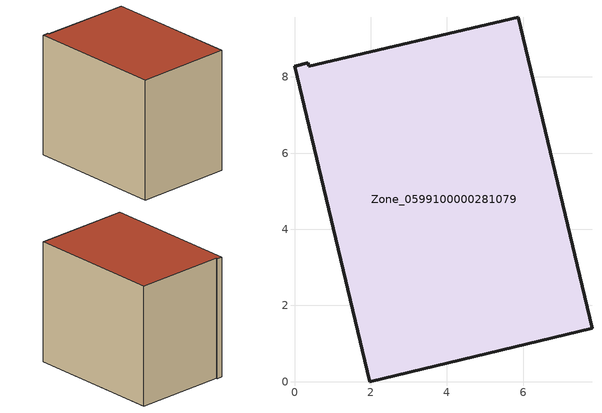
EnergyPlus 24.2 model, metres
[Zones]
Zone_0599100000281079
 floor ground (C_G): 0,8.28 0.36,8.37 0.37,8.28 5.88,9.57 7.81,1.4 1.97,0 z0
 wall outside (C_F): 1.97,0 7.81,1.4 5.88,9.57 0.37,8.28 0.36,8.37 0,8.28 1.97,0 z0:7.5
 roof outside (C_R): 0.36,8.37 0,8.28 1.97,0 7.81,1.4 5.88,9.57 0.37,8.28 z7.5
[BUILDING]
Pand.0599100000281079: North Axis=0; Terrain=City; Loads Convergence Tolerance Value=0.04; Temperature Convergence Tolerance Value=0.4; Solar Distribution=FullExterior; Maximum Number of Warmup Days=25; Minimum Number of Warmup Days=1
[Site:Location]
Rotterdam.The.Hague.AP_ZH_NLD Design_Conditions: Latitude=51.96; Longitude=4.45; Time Zone=1; Elevation=-4.5
[SITE:GROUNDTEMPERATURE:BUILDINGSURFACE]
18, 18, 18, 18, 18, 18, 18, 18, 18, 18, 18, 18
[MATERIAL] Thermal Absorptance=0.9; Solar Absorptance=0.7; Visible Absorptance=0.7
Name | Roughness | Thickness | Conductivity | Density | Specific Heat
G.TI.1965-1974 | MediumSmooth | 0.15 | 0.882353 | 540 | 1210
F.TI.1965-1974 | Rough | 0.3 | 0.697674 | 1920 | 840
R.TI.1965-1974 | MediumRough | 0.2 | 0.232558 | 1500 | 1000
[CONSTRUCTION]
C_G: G.TI.1965-1974
C_F: F.TI.1965-1974
C_R: R.TI.1965-1974
[ZONE]
Zone_0599100000281079: Type=1; Multiplier=1; Ceiling Height=Autocalculate; Volume=Autocalculate; Floor Area=autocalculate; Part of Total Floor Area=Yes
[ZONEINFILTRATION:DESIGNFLOWRATE]
Infil_Zone_0599100000281079: Zone or ZoneList or Space or SpaceList=Zone_0599100000281079; Schedule=AlwaysOn; Design Flow Rate Calculation Method=Flow/Area; Flow Rate per Floor Area=0.003; Constant Term Coefficient=1; Temperature Term Coefficient=0; Velocity Term Coefficient=0; Velocity Squared Term Coefficient=0
[HVACTEMPLATE:ZONE:IDEALLOADSAIRSYSTEM]
Zone_0599100000281079: Maximum Heating Supply Air Temperature=50; Minimum Cooling Supply Air Temperature=13; Maximum Heating Supply Air Humidity Ratio=0.0156; Minimum Cooling Supply Air Humidity Ratio=0.0077; Heating Limit=NoLimit; Cooling Limit=NoLimit; Dehumidification Control Type=ConstantSensibleHeatRatio; Cooling Sensible Heat Ratio=0.7; Dehumidification Setpoint=60; Humidification Control Type=None; Humidification Setpoint=30; Outdoor Air Method=None; Outdoor Air Flow Rate per Person=0.00944; Outdoor Air Flow Rate per Zone Floor Area=0; Outdoor Air Flow Rate per Zone=0; Demand Controlled Ventilation Type=None; Outdoor Air Economizer Type=NoEconomizer; Heat Recovery Type=None; Sensible Heat Recovery Effectiveness=0.7; Latent Heat Recovery Effectiveness=0.65
[ZONECONTROL:THERMOSTAT]
ThermostatControl_Zone_0599100000281079: Zone or ZoneList=Zone_0599100000281079; Control Type Schedule=DualSetpointControlType; Control 1=Thermostat_Zone_0599100000281079; Temperature Difference Between Cutout And Setpoint=0
[THERMOSTATSETPOINT:DUALSETPOINT]
Thermostat_Zone_0599100000281079: Heating Setpoint Temperature Schedule=HeatingSetpoint_Zone_0599100000281079; Cooling Setpoint Temperature Schedule=CoolingSetpoint_Zone_0599100000281079
[SCHEDULE:COMPACT]
HeatingSetpoint_Zone_0599100000281079: Through: 12/31, For: AllDays, Until: 24:00, 21
CoolingSetpoint_Zone_0599100000281079: Through: 12/31, For: AllDays, Until: 24:00, 24
DualSetpointControlType: Through: 12/31, For: AllDays, Until: 24:00, 4
AlwaysOn: Through: 12/31, For: AllDays, Until: 24:00, 1
